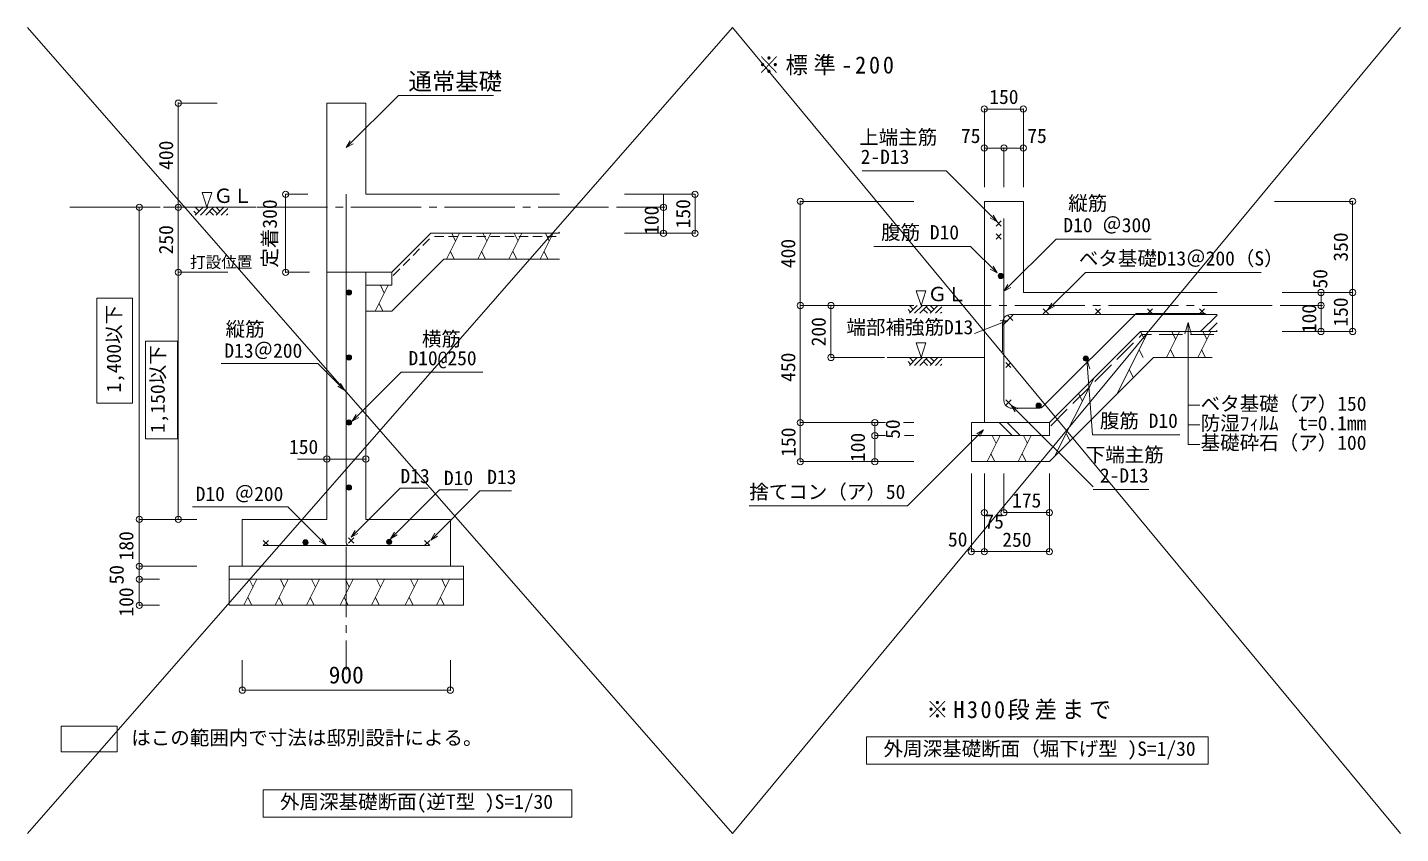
# Model space of a CAD drawing. Units: millimetres at full size, sheet at 1:30. Extents: x -300124 to 10487, y -22209 to 27542.
# Drawn here: x -12088 to -6811, y -3720 to -622 of the extents above; entities that cross this region are included whole.
import ezdxf
from ezdxf.enums import TextEntityAlignment as Align

# ---------------------------------------------------------------- set-up
doc = ezdxf.new("R2010")
doc.units = ezdxf.units.MM
doc.header["$LTSCALE"] = 30
doc.header["$PDMODE"] = 32
doc.header["$PDSIZE"] = 24
for name, pattern in [('CHAIN2', [12, 9, -1, 1, -1]), ('DASHED1', [1.8, 1.2, -0.6]), ('DASHED3', [4, 3, -1])]:
    doc.linetypes.add(name, pattern=pattern)
doc.layers.add('0-0_図面枠', color=4, linetype='Continuous', lineweight=5)
doc.layers.add('F-F_図面枠（共通）', color=4, linetype='Continuous', lineweight=5)
doc.styles.add('ＭＳ ゴシック', font='')
doc.styles.get('ＭＳ ゴシック').set_extended_font_data('MS Gothic')

msp = doc.modelspace()

# ---------------------------------------------------------------- linework, layer by layer
at = {"layer": '0-0_図面枠'}
for p, q in [((-10662.56, -883.44), (-10297.06, -883.44)), ((-11508.82, -1312.74), (-11508.82, -912.74)), ((-11508.82, -912.74), (-11358.82, -912.74)), ((-10937.82, -912.74), (-10787.82, -912.74)), ((-10937.82, -927.74), (-10937.82, -912.74)), ((-10937.82, -927.74), (-10937.82, -912.74)), ((-10937.82, -927.74), (-10937.82, -1562.74)), ((-10787.82, -912.74), (-10787.82, -927.74)), ((-10787.82, -1262.74), (-10787.82, -927.74)), ((-8410.5, -935.43), (-8410.5, -1085.43)), ((-8410.5, -935.43), (-8260.5, -935.43)), ((-8260.5, -935.43), (-8260.5, -1085.43)), ((-10862.82, -1083.69), (-10847.82, -1057.71)), ((-8410.5, -1085.43), (-8410.5, -1235.43)), ((-8410.5, -1085.43), (-8335.5, -1085.43)), ((-8335.5, -1085.43), (-8335.5, -1235.43)), ((-8335.5, -1085.43), (-8335.5, -1235.43)), ((-8335.5, -1085.43), (-8260.5, -1085.43)), ((-8260.5, -1085.43), (-8260.5, -1235.43)), ((-8880.74, -1172.7), (-8558.08, -1172.7)), ((-8361.86, -1368.92), (-8558.08, -1172.7)), ((-11416.98, -1256.74), (-11379.64, -1256.74)), ((-11398.31, -1312.74), (-11416.98, -1256.74)), ((-11398.31, -1312.74), (-11379.64, -1256.74)), ((-11096.31, -1262.74), (-11096.31, -1562.74)), ((-11096.31, -1262.74), (-11010.78, -1262.74)), ((-10862.82, -2602.74), (-10862.82, -1262.74)), ((-10043.82, -1262.74), (-10787.82, -1262.74)), ((-9643.97, -1262.74), (-9793.97, -1262.74)), ((-9522.62, -1262.74), (-9672.62, -1262.74)), ((-9522.62, -1262.74), (-9672.62, -1262.74)), ((-9643.97, -1312.74), (-9643.97, -1262.74)), ((-9522.62, -1412.74), (-9522.62, -1262.74)), ((-11658.72, -1312.74), (-11578.02, -1312.74)), ((-11658.72, -2512.74), (-11658.72, -1312.74)), ((-11508.82, -1312.74), (-11208.82, -1312.74)), ((-11508.82, -1312.74), (-11358.82, -1312.74)), ((-11508.82, -1562.74), (-11508.82, -1312.74)), ((-11443.31, -1342.74), (-11413.31, -1312.74)), ((-11428.31, -1327.74), (-11443.31, -1312.74)), ((-11423.31, -1342.74), (-11393.31, -1312.74)), ((-11403.31, -1342.74), (-11373.31, -1312.74)), ((-11358.31, -1337.74), (-11378.31, -1317.74)), ((-11363.31, -1342.74), (-11333.31, -1312.74)), ((-11348.31, -1327.74), (-11363.31, -1312.74)), ((-11343.31, -1342.74), (-11318.31, -1317.74)), ((-9643.97, -1312.74), (-9793.97, -1312.74)), ((-9643.97, -1312.74), (-9793.97, -1312.74)), ((-9643.97, -1412.74), (-9643.97, -1312.74)), ((-9117.94, -1690.43), (-9117.94, -1290.43)), ((-9117.94, -1290.43), (-8831.5, -1290.43)), ((-8831.5, -1290.43), (-8681.5, -1290.43)), ((-8410.5, -1305.43), (-8410.5, -1290.43)), ((-8410.5, -1305.43), (-8410.5, -1290.43)), ((-8410.5, -1305.43), (-8410.5, -2140.43)), ((-8260.5, -1640.43), (-8260.5, -1305.43)), ((-6995.3, -1290.43), (-7295.3, -1290.43)), ((-6995.3, -1640.43), (-6995.3, -1290.43)), ((-11438.31, -1337.74), (-11448.31, -1327.74)), ((-11373.31, -1342.74), (-11388.31, -1327.74)), ((-11323.31, -1342.74), (-11318.31, -1337.74)), ((-8345.5, -1365.43), (-8365.5, -1385.43)), ((-8345.5, -1385.43), (-8365.5, -1365.43)), ((-8335.5, -2055.43), (-8335.5, -1355.43)), ((-10687.82, -1562.74), (-10537.82, -1412.74)), ((-10537.82, -1412.74), (-10043.82, -1412.74)), ((-10477.82, -1512.74), (-10427.82, -1412.74)), ((-10442.82, -1442.74), (-10457.82, -1412.74)), ((-10357.82, -1512.74), (-10307.82, -1412.74)), ((-10322.82, -1442.74), (-10337.82, -1412.74)), ((-10237.82, -1512.74), (-10187.82, -1412.74)), ((-10202.82, -1442.74), (-10217.82, -1412.74)), ((-10117.82, -1512.74), (-10067.82, -1412.74)), ((-10082.82, -1442.74), (-10097.82, -1412.74)), ((-10047.36, -1412.74), (-10043.82, -1409.2)), ((-9643.97, -1412.74), (-9793.97, -1412.74)), ((-9522.62, -1412.74), (-9672.62, -1412.74)), ((-8345.5, -1435.43), (-8365.5, -1415.43)), ((-8345.5, -1415.43), (-8365.5, -1435.43)), ((-8835.58, -1463.15), (-8463.9, -1463.15)), ((-8361.86, -1565.19), (-8463.9, -1463.15)), ((-8135.24, -1435.41), (-7769.74, -1435.41)), ((-10487.82, -1512.74), (-10687.82, -1712.74)), ((-10487.82, -1512.74), (-10043.82, -1512.74)), ((-10447.82, -1512.74), (-10462.82, -1482.74)), ((-10327.82, -1512.74), (-10342.82, -1482.74)), ((-10207.82, -1512.74), (-10222.82, -1482.74)), ((-10087.82, -1512.74), (-10102.82, -1482.74)), ((-11508.82, -1562.74), (-11358.82, -1562.74)), ((-11508.82, -1562.74), (-11358.82, -1562.74)), ((-11508.82, -1562.74), (-11508.82, -2512.74)), ((-11508.82, -1562.74), (-11437.29, -1562.74)), ((-11358.82, -1562.74), (-11327.15, -1562.74)), ((-11358.82, -1562.74), (-11318.05, -1562.74)), ((-11096.31, -1562.74), (-11004.59, -1562.74)), ((-10937.82, -1562.74), (-10937.82, -2512.74)), ((-8166.74, -1707.68), (-8022.35, -1563.29)), ((-8022.35, -1563.29), (-7346.65, -1563.29)), ((-10787.82, -1612.74), (-10687.82, -1612.74)), ((-10751.95, -1712.74), (-10701.95, -1612.74)), ((-10716.95, -1642.74), (-10731.95, -1612.74)), ((-8672.67, -1634.43), (-8635.33, -1634.43)), ((-8654, -1690.43), (-8672.67, -1634.43)), ((-8654, -1690.43), (-8635.33, -1634.43)), ((-8335.5, -1635.67), (-8320.5, -1609.69)), ((-10721.95, -1712.74), (-10736.95, -1682.74)), ((-7516.5, -1640.43), (-8260.5, -1640.43)), ((-8166.74, -1707.68), (-8151.74, -1681.7)), ((-7116.65, -1640.43), (-7266.65, -1640.43)), ((-6995.3, -1640.43), (-7145.3, -1640.43)), ((-6995.3, -1640.43), (-7145.3, -1640.43)), ((-7116.65, -1690.43), (-7116.65, -1640.43)), ((-6995.3, -1790.43), (-6995.3, -1640.43)), ((-10687.82, -1712.74), (-10787.82, -1712.74)), ((-9117.94, -1690.43), (-8681.5, -1690.43)), ((-9000.18, -1690.43), (-8988.86, -1690.43)), ((-8981.5, -1690.43), (-8831.5, -1690.43)), ((-8694, -1715.43), (-8704, -1705.43)), ((-8699, -1720.43), (-8669, -1690.43)), ((-8684, -1705.43), (-8699, -1690.43)), ((-8679, -1720.43), (-8649, -1690.43)), ((-8659, -1720.43), (-8629, -1690.43)), ((-8629, -1720.43), (-8644, -1705.43)), ((-8614, -1715.43), (-8634, -1695.43)), ((-8619, -1720.43), (-8589, -1690.43)), ((-8604, -1705.43), (-8619, -1690.43)), ((-8599, -1720.43), (-8574, -1695.43)), ((-8579, -1720.43), (-8574, -1715.43)), ((-8301.27, -1747.93), (-8321.27, -1727.93)), ((-8301.27, -1727.93), (-8321.27, -1747.93)), ((-8310.31, -1725.43), (-8210.5, -1725.43)), ((-8210.5, -1725.43), (-7516.5, -1725.43)), ((-8184.08, -1722.84), (-8164.08, -1702.84)), ((-8184.08, -1702.84), (-8164.08, -1722.84)), ((-8140.76, -1692.68), (-8166.74, -1707.68)), ((-7984.08, -1722.84), (-7964.08, -1702.84)), ((-7984.08, -1702.84), (-7964.08, -1722.84)), ((-7784.08, -1722.84), (-7764.08, -1702.84)), ((-7784.08, -1702.84), (-7764.08, -1722.84)), ((-7584.08, -1722.84), (-7564.08, -1702.84)), ((-7584.08, -1702.84), (-7564.08, -1722.84)), ((-7579.43, -1790.43), (-7516.5, -1727.49)), ((-7116.65, -1690.43), (-7266.65, -1690.43)), ((-7116.65, -1690.43), (-7266.65, -1690.43)), ((-7116.65, -1790.43), (-7116.65, -1690.43)), ((-8320.28, -1747.94), (-8448.84, -1797.99)), ((-8321.27, -1747.93), (-8350.28, -1749.1)), ((-8320.28, -1747.94), (-8342.86, -1767.53)), ((-8340.31, -1755.43), (-8340.31, -1868.18)), ((-8160.5, -2140.43), (-7810.5, -1790.43)), ((-7900.5, -2030.43), (-7780.5, -1790.43)), ((-7795.5, -1820.43), (-7810.5, -1790.43)), ((-7810.5, -1790.43), (-7516.5, -1790.43)), ((-7710.5, -1890.43), (-7660.5, -1790.43)), ((-7675.5, -1820.43), (-7690.5, -1790.43)), ((-7628.01, -1755.64), (-7628.01, -2224.14)), ((-7590.5, -1890.43), (-7540.5, -1790.43)), ((-7555.5, -1820.43), (-7570.5, -1790.43)), ((-7549.73, -1790.43), (-7516.5, -1757.19)), ((-7520.04, -1790.43), (-7516.5, -1786.89)), ((-7116.65, -1790.43), (-7266.65, -1790.43)), ((-6995.3, -1790.43), (-7145.3, -1790.43)), ((-11634.27, -1826.95), (-11512.28, -1826.95)), ((-11634.27, -2202.94), (-11634.27, -1826.95)), ((-11512.28, -1826.95), (-11512.28, -2202.94)), ((-8672.67, -1834.43), (-8635.33, -1834.43)), ((-8654, -1890.43), (-8672.67, -1834.43)), ((-8654, -1890.43), (-8635.33, -1834.43)), ((-9000.18, -1890.43), (-8794.35, -1890.43)), ((-8784.55, -1890.43), (-8410.5, -1890.43)), ((-8699, -1920.43), (-8669, -1890.43)), ((-8684, -1905.43), (-8699, -1890.43)), ((-8679, -1920.43), (-8649, -1890.43)), ((-8659, -1920.43), (-8629, -1890.43)), ((-8614, -1915.43), (-8634, -1895.43)), ((-8619, -1920.43), (-8589, -1890.43)), ((-8604, -1905.43), (-8619, -1890.43)), ((-8599, -1920.43), (-8574, -1895.43)), ((-7760.5, -1890.43), (-8160.5, -2290.43)), ((-7800.5, -1890.43), (-7815.5, -1860.43)), ((-7760.5, -1890.43), (-7535.21, -1890.43)), ((-7680.5, -1890.43), (-7695.5, -1860.43)), ((-7560.5, -1890.43), (-7575.5, -1860.43)), ((-11343.56, -1913.6), (-10971.88, -1913.6)), ((-10869.84, -2015.64), (-10971.88, -1913.6)), ((-8694, -1915.43), (-8704, -1905.43)), ((-8629, -1920.43), (-8644, -1905.43)), ((-8579, -1920.43), (-8574, -1915.43)), ((-8308.62, -1929.01), (-8328.62, -1909.01)), ((-8308.62, -1909.01), (-8328.62, -1929.01)), ((-7838.23, -1967.63), (-7853.23, -1937.63)), ((-10895.82, -2000.64), (-10869.84, -2015.64)), ((-10869.84, -2015.64), (-10884.84, -1989.66)), ((-8140.5, -2270.43), (-7990.5, -1970.43)), ((-8327.64, -2053.26), (-8307.64, -2073.26)), ((-8327.64, -2073.26), (-8307.64, -2053.26)), ((-8033.97, -2058.5), (-8048.97, -2028.5)), ((-8307.47, -2072.95), (-8281.49, -2087.95)), ((-8202.92, -2085.43), (-8305.5, -2085.43)), ((-8183.25, -2076.64), (-8172.94, -2066.33)), ((-7628.01, -2074.14), (-7582.51, -2074.14)), ((-9117.94, -2290.43), (-9117.94, -2140.43)), ((-9117.94, -2140.43), (-8831.5, -2140.43)), ((-8981.5, -2140.43), (-8831.5, -2140.43)), ((-8831.5, -2190.43), (-8831.5, -2140.43)), ((-8831.5, -2140.43), (-8799.83, -2140.43)), ((-8831.5, -2140.43), (-8790.73, -2140.43)), ((-8721.22, -2140.43), (-8681.5, -2140.43)), ((-8717.33, -2140.43), (-8681.5, -2140.43)), ((-8410.5, -2140.43), (-8160.5, -2140.43)), ((-8353.17, -2140.43), (-8303.17, -2190.43)), ((-8323.47, -2140.43), (-8273.47, -2190.43)), ((-8160.5, -2140.43), (-8160.5, -2190.43)), ((-7628.01, -2149.14), (-7582.51, -2149.14)), ((-11512.28, -2202.94), (-11634.27, -2202.94)), ((-8831.5, -2290.43), (-8831.5, -2190.43)), ((-8831.5, -2190.43), (-8799.83, -2190.43)), ((-8831.5, -2190.43), (-8790.73, -2190.43)), ((-8717.33, -2190.43), (-8681.5, -2190.43)), ((-8717.33, -2190.43), (-8681.5, -2190.43)), ((-8413.48, -2168.51), (-8705.53, -2460.56)), ((-8400.5, -2290.43), (-8350.5, -2190.43)), ((-8365.5, -2220.43), (-8380.5, -2190.43)), ((-8280.5, -2290.43), (-8230.5, -2190.43)), ((-8245.5, -2220.43), (-8260.5, -2190.43)), ((-8081.27, -2212.35), (-8096.27, -2182.35)), ((-7994.67, -2187.24), (-7659.99, -2187.24)), ((-8370.5, -2290.43), (-8385.5, -2260.43)), ((-8250.5, -2290.43), (-8265.5, -2260.43)), ((-7628.01, -2224.14), (-7582.51, -2224.14)), ((-11050.87, -2280.74), (-10787.82, -2280.74)), ((-9117.94, -2290.43), (-8831.5, -2290.43)), ((-8831.5, -2290.43), (-8681.5, -2290.43)), ((-8160.5, -2290.43), (-8460.5, -2290.43)), ((-8460.5, -2636.43), (-8460.5, -2336.43)), ((-8410.5, -2486.43), (-8410.5, -2336.43)), ((-8335.5, -2486.43), (-8335.5, -2336.43)), ((-8335.5, -2486.43), (-8335.5, -2336.43)), ((-8160.5, -2486.43), (-8160.5, -2336.43)), ((-10693.12, -2587.24), (-10504.42, -2398.54)), ((-10537.99, -2592.03), (-10349.3, -2403.34)), ((-10504.42, -2398.54), (-10396.16, -2398.54)), ((-10349.3, -2403.34), (-10228.3, -2403.34)), ((-7992.8, -2397.62), (-7779.08, -2397.62)), ((-11453.8, -2464.26), (-11087.72, -2464.26)), ((-10940.63, -2611.36), (-11087.72, -2464.26)), ((-8705.53, -2460.56), (-9314.2, -2460.56)), ((-11658.72, -2692.74), (-11658.72, -2512.74)), ((-11658.72, -2512.74), (-11508.82, -2512.74)), ((-11508.82, -2512.74), (-11437.29, -2512.74)), ((-11262.82, -2512.74), (-10937.82, -2512.74)), ((-11262.82, -2512.74), (-11262.82, -2692.74)), ((-10787.82, -2512.74), (-10462.82, -2512.74)), ((-10462.82, -2512.74), (-10462.82, -2692.74)), ((-8410.5, -2636.43), (-8410.5, -2486.43)), ((-8410.5, -2636.43), (-8410.5, -2486.43)), ((-8410.5, -2636.43), (-8410.5, -2486.43)), ((-8335.5, -2486.43), (-8160.5, -2486.43)), ((-8160.5, -2636.43), (-8160.5, -2486.43)), ((-10940.63, -2611.36), (-10955.63, -2585.37)), ((-10833.89, -2604), (-10853.89, -2584)), ((-10833.89, -2584), (-10853.89, -2604)), ((-11182.82, -2612.74), (-10542.82, -2612.74)), ((-11161.8, -2613.05), (-11181.8, -2593.05)), ((-11161.8, -2593.05), (-11181.8, -2613.05)), ((-10966.61, -2596.36), (-10940.63, -2611.36)), ((-10542.32, -2613.05), (-10562.32, -2593.05)), ((-10542.32, -2593.05), (-10562.32, -2613.05)), ((-8410.5, -2636.43), (-8460.5, -2636.43)), ((-8410.5, -2636.43), (-8160.5, -2636.43)), ((-11658.72, -2692.74), (-11437.29, -2692.74)), ((-11658.72, -2692.74), (-11658.72, -2742.74)), ((-11658.72, -2692.74), (-11580.51, -2692.74)), ((-11658.72, -2742.74), (-11580.51, -2742.74)), ((-11658.72, -2742.74), (-11658.72, -2842.74)), ((-11312.82, -2692.74), (-10412.82, -2692.74)), ((-11312.82, -2692.74), (-11312.82, -2842.74)), ((-11312.82, -2742.74), (-10412.82, -2742.74)), ((-11256.29, -2842.74), (-11206.29, -2742.74)), ((-11221.29, -2772.74), (-11236.29, -2742.74)), ((-11136.29, -2842.74), (-11086.29, -2742.74)), ((-11101.29, -2772.74), (-11116.29, -2742.74)), ((-11016.29, -2842.74), (-10966.29, -2742.74)), ((-10981.29, -2772.74), (-10996.29, -2742.74)), ((-10886.29, -2842.74), (-10836.29, -2742.74)), ((-10851.29, -2772.74), (-10866.29, -2742.74)), ((-10766.29, -2842.74), (-10716.29, -2742.74)), ((-10731.29, -2772.74), (-10746.29, -2742.74)), ((-10636.29, -2842.74), (-10586.29, -2742.74)), ((-10601.29, -2772.74), (-10616.29, -2742.74)), ((-10516.29, -2842.74), (-10466.29, -2742.74)), ((-10481.29, -2772.74), (-10496.29, -2742.74)), ((-10412.82, -2692.74), (-10412.82, -2842.74)), ((-11658.72, -2842.74), (-11580.51, -2842.74)), ((-11312.82, -2842.74), (-10412.82, -2842.74)), ((-11226.29, -2842.74), (-11241.29, -2812.74)), ((-11106.29, -2842.74), (-11121.29, -2812.74)), ((-10986.29, -2842.74), (-11001.29, -2812.74)), ((-10856.29, -2842.74), (-10871.29, -2812.74)), ((-10736.29, -2842.74), (-10751.29, -2812.74)), ((-10606.29, -2842.74), (-10621.29, -2812.74)), ((-10486.29, -2842.74), (-10501.29, -2812.74)), ((-11262.82, -3169.04), (-11262.82, -3053.7)), ((-10462.82, -3169.04), (-10462.82, -3053.7)), ((-11262.82, -3169.04), (-10462.82, -3169.04)), ((-8863.06, -3347.96), (-8863.06, -3452.96)), ((-7550.15, -3347.96), (-8863.06, -3347.96)), ((-11182.56, -3551.82), (-11182.56, -3656.82)), ((-9996.43, -3551.82), (-11182.56, -3551.82)), ((-9996.43, -3656.82), (-9996.43, -3551.82)), ((-11182.56, -3656.82), (-9996.43, -3656.82))]:
    msp.add_line(p, q, dxfattribs=at)
at = {"layer": '0-0_図面枠', "linetype": 'CHAIN2'}
for p, q in [((-11924.99, -1312.74), (-9637.88, -1312.74)), ((-8654, -1690.43), (-7110.56, -1690.43)), ((-10862.82, -2618.61), (-10862.82, -3090.86))]:
    msp.add_line(p, q, dxfattribs=at)
at = {"layer": '0-0_図面枠', "linetype": 'DASHED1'}
for p in [(-10682.85, -1574.74), (-10056.25, -1424.74)]:
    msp.add_line(p, (-10532.85, -1424.74), dxfattribs=at)
at = {"layer": '0-0_図面枠', "color": 3, "lineweight": 20}
for p, q in [((-9117.94, -2140.43), (-9117.94, -1690.43)), ((-9000.18, -1690.43), (-9000.18, -1890.43))]:
    msp.add_line(p, q, dxfattribs=at)
at = {"layer": '0-0_図面枠', "linetype": 'DASHED3'}
for p in [(-8155.53, -2152.43), (-7528.93, -1802.43)]:
    msp.add_line(p, (-7805.53, -1802.43), dxfattribs=at)
at = {"layer": '0-0_図面枠'}
for points in [[(-10836.84, -1068.69), (-10862.82, -1083.69), (-10662.56, -883.44)], [(-8410.5, -1290.43), (-8260.5, -1290.43), (-8260.5, -1305.43)], [(-8387.84, -1353.92), (-8361.86, -1368.92), (-8376.86, -1342.94)], [(-8309.52, -1620.67), (-8335.5, -1635.67), (-8135.24, -1435.41)], [(-10937.82, -1562.74), (-10787.82, -1562.74), (-10787.82, -2512.74)], [(-10787.82, -1562.74), (-10687.82, -1562.74), (-10687.82, -1612.74)], [(-8387.84, -1550.19), (-8361.86, -1565.19), (-8376.86, -1539.21)], [(-8172.94, -2066.33), (-7827.16, -1720.55), (-7560.59, -1720.55)], [(-7639.66, -1799.11), (-7628.01, -1755.64), (-7616.37, -1799.11)], [(-7994.67, -2187.24), (-8017.46, -1897.56), (-8004.79, -1933.76)], [(-10840.61, -2135.47), (-10651.91, -1946.77), (-10338.52, -1946.77)], [(-10814.63, -2120.47), (-10840.61, -2135.47), (-10825.61, -2109.49)], [(-8292.47, -2098.93), (-8307.47, -2072.95), (-7992.8, -2387.62)], [(-8460.5, -2190.43), (-8460.5, -2140.43), (-8160.5, -2140.43)], [(-8460.5, -2290.43), (-8460.5, -2190.43), (-8160.5, -2190.43)], [(-8439.46, -2183.51), (-8413.48, -2168.51), (-8428.48, -2194.49)], [(-10844.02, -2581.47), (-10655.32, -2392.77), (-10548.03, -2392.77)], [(-10818.04, -2566.47), (-10844.02, -2581.47), (-10829.02, -2555.49)], [(-10667.14, -2572.24), (-10693.12, -2587.24), (-10678.12, -2561.26)], [(-10512.01, -2577.03), (-10537.99, -2592.03), (-10522.99, -2566.05)], [(-8863.06, -3452.96), (-7550.15, -3452.96), (-7550.15, -3347.96)]]:
    msp.add_lwpolyline(points, dxfattribs=at)
for points in [[(-11821.66, -1661.75), (-11684.14, -1661.75), (-11684.14, -2065.43), (-11821.66, -2065.43)], [(-11958.38, -3405.5), (-11743.16, -3405.5), (-11743.16, -3307.67), (-11958.38, -3307.67)]]:
    msp.add_lwpolyline(points, close=True, dxfattribs=at)
for centre, radius in [((-8347.48, -1576.99), 10), ((-8347.48, -1576.99), 8), ((-8347.48, -1576.99), 6), ((-8347.48, -1576.99), 4), ((-8347.48, -1576.99), 2), ((-10852.54, -1640.25), 10), ((-10852.54, -1640.25), 8), ((-10852.54, -1640.25), 6), ((-10852.54, -1640.25), 4), ((-10852.54, -1640.25), 2), ((-10852.54, -1890.25), 10), ((-10852.54, -1890.25), 8), ((-10852.54, -1890.25), 6), ((-10852.54, -1890.25), 4), ((-10852.54, -1890.25), 2), ((-8020.82, -1894.4), 10), ((-8020.82, -1894.4), 8), ((-8020.82, -1894.4), 6), ((-8020.82, -1894.4), 4), ((-8020.82, -1894.4), 2), ((-8202.04, -2075.43), 10), ((-8202.04, -2075.43), 8), ((-8202.04, -2075.43), 6), ((-8202.04, -2075.43), 4), ((-8202.04, -2075.43), 2), ((-10852.54, -2140.25), 10), ((-10852.54, -2140.25), 8), ((-10852.54, -2140.25), 6), ((-10852.54, -2140.25), 4), ((-10852.54, -2140.25), 2), ((-10852.54, -2390.25), 10), ((-10852.54, -2390.25), 8), ((-10852.54, -2390.25), 6), ((-10852.54, -2390.25), 4), ((-10852.54, -2390.25), 2), ((-11019.76, -2600.78), 10), ((-11019.76, -2600.78), 8), ((-11019.76, -2600.78), 6), ((-11019.76, -2600.78), 4), ((-11019.76, -2600.78), 2), ((-10697.84, -2599.1), 10), ((-10697.84, -2599.1), 8), ((-10697.84, -2599.1), 6), ((-10697.84, -2599.1), 4), ((-10697.84, -2599.1), 2)]:
    msp.add_circle(centre, radius, dxfattribs=at)
for centre, radius, start, end in [((-8310.31, -1755.43), 30, 90, 180), ((-8305.5, -2055.43), 30, 180, 270), ((-8204.46, -2055.43), 30, 270, 315), ((-10852.82, -2602.74), 10, 180, 270)]:
    msp.add_arc(centre, radius, start, end, dxfattribs=at)
for p in [(-11508.82, -912.74), (-8410.5, -935.43), (-8260.5, -935.43), (-8410.5, -1085.43), (-8335.5, -1085.43), (-8260.5, -1085.43), (-11096.31, -1262.74), (-9522.62, -1262.74), (-11658.72, -1312.74), (-11508.82, -1312.74), (-9643.97, -1312.74), (-9643.97, -1312.74), (-9117.94, -1290.43), (-6995.3, -1290.43), (-9643.97, -1412.74), (-9522.62, -1412.74), (-11508.82, -1562.74), (-11096.31, -1562.74), (-7116.65, -1640.43), (-6995.3, -1640.43), (-9117.94, -1690.43), (-7116.65, -1690.43), (-7116.65, -1690.43), (-7116.65, -1790.43), (-6995.3, -1790.43), (-9117.94, -2140.43), (-8831.5, -2140.43), (-8831.5, -2190.43), (-10937.82, -2280.74), (-10787.82, -2280.74), (-9117.94, -2290.43), (-8831.5, -2290.43), (-8410.5, -2486.43), (-8335.5, -2486.43), (-8160.5, -2486.43), (-11658.72, -2512.74), (-11508.82, -2512.74), (-8460.5, -2636.43), (-8410.5, -2636.43), (-8160.5, -2636.43), (-11658.72, -2692.74), (-11658.72, -2742.74), (-11658.72, -2842.74), (-11262.82, -3169.04), (-10462.82, -3169.04)]:
    msp.add_point(p, dxfattribs=at)
at = {"layer": '0-0_図面枠', "color": 3}
for p in [(-9117.94, -1690.43), (-9000.18, -1690.43), (-9000.18, -1890.43), (-9117.94, -2140.43)]:
    msp.add_point(p, dxfattribs=at)
at = {"layer": 'F-F_図面枠（共通）'}
for p, q in [((-9378.51, -621.77), (-12088.28, -3720)), ((-12088.28, -621.77), (-9378.51, -3720)), ((-9378.51, -621.77), (-6811.18, -3720)), ((-6811.18, -621.77), (-9378.51, -3720))]:
    msp.add_line(p, q, dxfattribs=at)

# ---------------------------------------------------------------- texts
at = {"layer": '0-0_図面枠', "style": 'ＭＳ ゴシック'}
for s, height, p in [('通常基礎', 65.98, (-10624, -881.85)), ('150', 54.99, (-8391.75, -932.43)), ('上端主筋', 54.99, (-8891.64, -1087.39)), ('75', 54.99, (-8500.5, -1082.43)), ('75', 54.99, (-8245.5, -1082.43)), ('2-D13', 54.99, (-8885.98, -1162.7)), ('ＧＬ', 54.99, (-11373.31, -1312.74)), ('縦筋', 54.99, (-8088.25, -1341.42)), ('D10 ＠300', 54.99, (-8107.24, -1425.41)), ('腹筋 D10', 54.99, (-8807.58, -1453.15)), ('ベタ基礎D13＠200（S）', 54.99, (-8047.39, -1553.29)), ('打設位置', 43.99, (-11463.51, -1559.29)), ('ＧＬ', 54.99, (-8629, -1690.43)), ('端部補強筋D13', 54.99, (-8940.56, -1817.64)), ('縦筋', 54.99, (-11326.72, -1825.12)), ('横筋', 54.99, (-10572.37, -1862.83)), ('D13＠200', 54.99, (-11331.51, -1907.8)), ('D10@250', 54.99, (-10623.91, -1936.77)), ('ベタ基礎（ア）150', 54.99, (-7579.51, -2111.64)), ('腹筋 D10', 54.99, (-7966.67, -2177.24)), ('防湿ﾌｨﾙﾑ\u3000t=0.1mm', 54.99, (-7579.51, -2186.64)), ('150', 54.99, (-11083, -2277.74)), ('基礎砕石（ア）100', 54.99, (-7579.51, -2261.64)), ('下端主筋', 54.99, (-8021.17, -2308.02)), ('D13', 54.99, (-10654.64, -2389.84)), ('D13', 54.99, (-10321.3, -2393.34)), ('2-D13', 54.99, (-7966.58, -2387.62)), ('D10', 54.99, (-10487.58, -2397.03)), ('捨てコン（ア）50', 54.99, (-9314.2, -2450.56)), ('D10 ＠200', 54.99, (-11441.75, -2458.47)), ('175', 54.99, (-8304.25, -2483.43)), ('75', 54.99, (-8410.5, -2564.43)), ('50', 54.99, (-8550.5, -2633.43)), ('250', 54.99, (-8341.75, -2634.43)), ('900', 65.98, (-10930.32, -3163.04)), ('はこの範囲内で寸法は邸別設計による。', 54.99, (-11689.35, -3395.72)), ('外周深基礎断面（堀下げ型 )S=1/30', 54.99, (-8798.15, -3437.96)), ('外周深基礎断面(逆T型 )S=1/30', 54.99, (-11117.65, -3641.82))]:
    msp.add_text(s, height=height, dxfattribs=at).set_placement(p, align=Align.BOTTOM_LEFT)
for s, p in [('400', (-11511.82, -1168.99)), ('定着300', (-11113.19, -1544.8)), ('100', (-9645.97, -1418.99)), ('150', (-9524.62, -1393.99)), ('250', (-11511.82, -1493.99)), ('350', (-6997.3, -1521.68)), ('400', (-9120.94, -1546.68)), ('50', (-7076.04, -1625.29)), ('100', (-7118.65, -1796.68)), ('150', (-6997.3, -1771.68)), ('1,400以下', (-11712.68, -2025.24)), ('1,150以下', (-11543.97, -2180.65)), ('150', (-9119.94, -2271.68)), ('50', (-8718.94, -2202.93)), ('100', (-8853.15, -2292.04)), ('180', (-11664.72, -2670.24)), ('50', (-11701.98, -2762.74)), ('100', (-11664.72, -2886.09))]:
    msp.add_text(s, height=54.99, rotation=90, dxfattribs=at).set_placement(p, align=Align.BOTTOM_LEFT)
at = {"layer": '0-0_図面枠', "color": 3, "style": 'ＭＳ ゴシック'}
for s, p in [('200', (-9003.91, -1847.49)), ('450', (-9120.94, -1983.88))]:
    msp.add_text(s, height=54.99, rotation=90, dxfattribs=at).set_placement(p, align=Align.BOTTOM_LEFT)
at = {"layer": '0-0_図面枠', "color": 3, "insert": (-9281.28, -806.09), "char_height": 65.98, "attachment_point": 7, "style": 'ＭＳ ゴシック'}
msp.add_mtext('\\T1.25;\\W0.95;※標準-200', dxfattribs=at)
at = {"layer": '0-0_図面枠', "insert": (-8633.95, -3283.58), "char_height": 65.98, "attachment_point": 7, "style": 'ＭＳ ゴシック'}
msp.add_mtext('\\T1.22;\\W0.95;※H300段差まで', dxfattribs=at)

doc.saveas('drawing.dxf')
